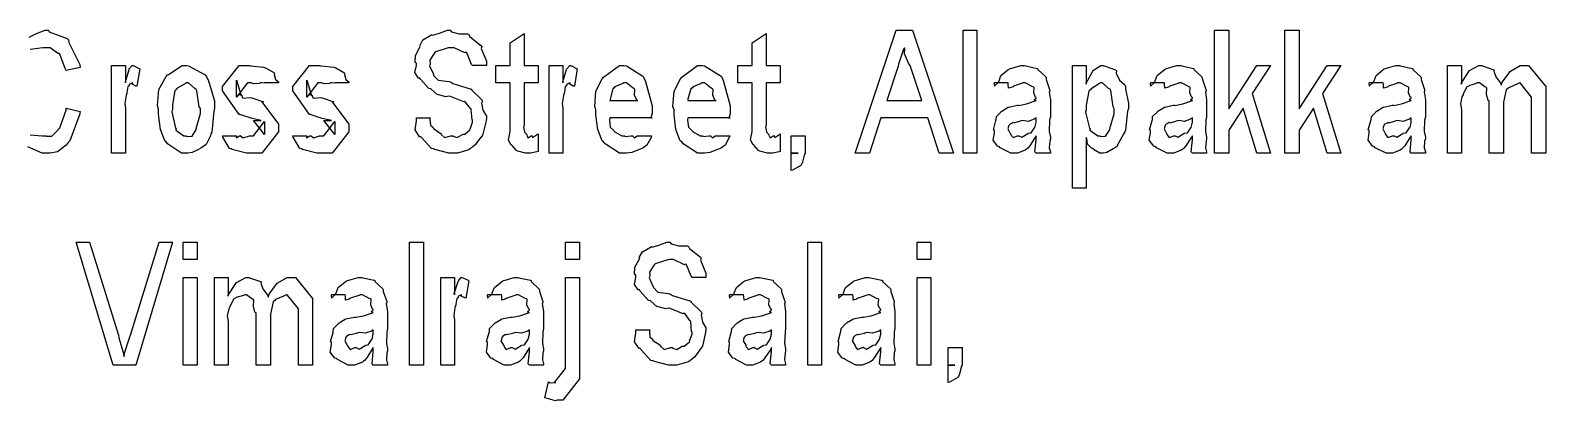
# Model space of a CAD drawing. Extents: x 0 to 23.4, y 0 to 16.5.
# Drawn here: x 20.077 to 21.097, y 0.756 to 1.005 of the extents above; entities that cross this region are included whole.
import ezdxf

# ---------------------------------------------------------------- set-up
doc = ezdxf.new("R2010")
doc.units = 0
doc.layers.get('0').update_dxf_attribs({"linetype": 'CONTINUOUS'})

msp = doc.modelspace()

# ---------------------------------------------------------------- linework, layer by layer
at = {"color": 0}
for points in [[(20.0758, 1.00065), (20.0808, 1.00309), (20.0867, 1.00532), (20.0888, 1.00532), (20.0894, 1.00423), (20.0953, 1.00206), (20.1014, 0.99989), (20.1024, 0.99881), (20.1026, 0.99718), (20.1099, 0.98237), (20.1101, 0.98036), (20.1008, 0.97819), (20.1001, 0.97955), (20.0965, 0.98931), (20.0961, 0.98991), (20.0956, 0.98958), (20.0899, 0.9936), (20.0881, 0.9936), (20.0851, 0.99349), (20.0764, 0.99235)], [(20.0764, 0.93506), (20.0846, 0.93435), (20.0874, 0.93435), (20.0875, 0.93403), (20.0912, 0.93408), (20.0953, 0.93837), (20.0958, 0.93913), (20.0964, 0.93973), (20.1007, 0.9515), (20.1008, 0.95302), (20.1008, 0.95302), (20.1101, 0.95063), (20.1097, 0.94835), (20.1032, 0.93099), (20.1022, 0.9298), (20.1007, 0.92801), (20.095, 0.92356), (20.0897, 0.92263), (20.0881, 0.92263), (20.0846, 0.92263), (20.0749, 0.92697)]]:
    msp.add_lwpolyline(points, dxfattribs=at)
for points in [[(20.3367, 0.94629), (20.346, 0.94629), (20.3457, 0.9452), (20.3461, 0.94151), (20.3478, 0.94021), (20.3482, 0.93978), (20.3479, 0.93951), (20.3528, 0.93614), (20.3533, 0.93587), (20.3532, 0.93544), (20.3557, 0.93311), (20.3599, 0.93435), (20.3614, 0.93435), (20.3614, 0.93403), (20.3642, 0.93316), (20.3678, 0.93527), (20.3683, 0.93544), (20.3683, 0.93544), (20.3693, 0.93533), (20.3726, 0.93837), (20.3729, 0.93869), (20.3728, 0.93886), (20.3744, 0.94347), (20.3744, 0.94499), (20.3742, 0.94499), (20.3736, 0.95188), (20.3735, 0.95237), (20.3731, 0.95275), (20.3696, 0.95725), (20.369, 0.95757), (20.3686, 0.95719), (20.3597, 0.96067), (20.3583, 0.96105), (20.3567, 0.96056), (20.3507, 0.96213), (20.3469, 0.96544), (20.3464, 0.96582), (20.3451, 0.9662), (20.3394, 0.97249), (20.339, 0.9732), (20.3382, 0.9732), (20.3357, 0.97689), (20.3367, 0.98161), (20.3367, 0.98318), (20.3358, 0.98372), (20.3361, 0.98844), (20.3388, 0.9936), (20.3393, 0.99447), (20.3389, 0.99495), (20.3411, 0.99891), (20.3464, 1.00206), (20.3472, 1.0025), (20.3476, 1.00212), (20.3522, 1.00331), (20.3576, 1.00532), (20.3594, 1.00532), (20.3603, 1.00423), (20.3656, 1.00293), (20.3711, 1.00298), (20.3721, 1.0025), (20.3726, 1.00119), (20.3801, 0.99517), (20.3807, 0.99425), (20.3803, 0.99316), (20.3838, 0.98454), (20.3838, 0.98166), (20.3744, 0.98166), (20.3738, 0.98242), (20.3707, 0.99013), (20.37, 0.99056), (20.3693, 0.99007), (20.3621, 0.9936), (20.3596, 0.9936), (20.3581, 0.99349), (20.3497, 0.99089), (20.3492, 0.99034), (20.3482, 0.98915), (20.3457, 0.98524), (20.346, 0.98324), (20.346, 0.98253), (20.3456, 0.9815), (20.3479, 0.97624), (20.3483, 0.9758), (20.3482, 0.97499), (20.3514, 0.97173), (20.3585, 0.97086), (20.3601, 0.97038), (20.3613, 0.96946), (20.3729, 0.96598), (20.3735, 0.9656), (20.374, 0.96501), (20.3807, 0.95844), (20.3811, 0.95757), (20.3806, 0.95633), (20.3815, 0.9515), (20.3838, 0.94759), (20.3838, 0.94629), (20.3836, 0.94444), (20.3814, 0.93533), (20.381, 0.93435), (20.3797, 0.93278), (20.3761, 0.92801), (20.3739, 0.92616), (20.3731, 0.92567), (20.3719, 0.92491), (20.3643, 0.92263), (20.3618, 0.92263), (20.3585, 0.92263), (20.3492, 0.92502), (20.3483, 0.92546), (20.3468, 0.92573), (20.3403, 0.93283), (20.3397, 0.9337), (20.3388, 0.9337), (20.3358, 0.93831), (20.3367, 0.94434), (20.3367, 0.94629)], [(20.4186, 0.93566), (20.4186, 0.92372), (20.4179, 0.92345), (20.4135, 0.92263), (20.4119, 0.92263), (20.4101, 0.92263), (20.405, 0.92394), (20.4046, 0.92415), (20.404, 0.92432), (20.4011, 0.92784), (20.4008, 0.92828), (20.4003, 0.92828), (20.3987, 0.93159), (20.3999, 0.93728), (20.3999, 0.93913), (20.3999, 0.96994), (20.3903, 0.96994), (20.3903, 0.98166), (20.3999, 0.98166), (20.3999, 0.99685), (20.4092, 1.00315), (20.4092, 0.98166), (20.4186, 0.98166), (20.4186, 0.96994), (20.4092, 0.96994), (20.4092, 0.9413), (20.4088, 0.94043), (20.4094, 0.93696), (20.4096, 0.93674), (20.4096, 0.93674), (20.4111, 0.93511), (20.4112, 0.935), (20.4111, 0.93463), (20.4117, 0.933), (20.4139, 0.93435), (20.4146, 0.93435), (20.4144, 0.93424), (20.415, 0.93321), (20.4182, 0.93544), (20.4186, 0.93566)], [(20.5818, 0.93566), (20.5818, 0.92372), (20.5811, 0.92345), (20.5765, 0.92263), (20.575, 0.92263), (20.5732, 0.92263), (20.5681, 0.92394), (20.5676, 0.92415), (20.5672, 0.92432), (20.5642, 0.92784), (20.564, 0.92828), (20.5635, 0.92828), (20.5618, 0.93159), (20.5629, 0.93728), (20.5629, 0.93913), (20.5629, 0.96994), (20.5533, 0.96994), (20.5533, 0.98166), (20.5629, 0.98166), (20.5629, 0.99685), (20.5722, 1.00315), (20.5722, 0.98166), (20.5818, 0.98166), (20.5818, 0.96994), (20.5722, 0.96994), (20.5722, 0.9413), (20.5718, 0.94043), (20.5725, 0.93696), (20.5726, 0.93674), (20.5726, 0.93674), (20.5742, 0.93511), (20.5744, 0.935), (20.5742, 0.93463), (20.5749, 0.933), (20.5769, 0.93435), (20.5776, 0.93435), (20.5775, 0.93424), (20.5781, 0.93321), (20.5814, 0.93544), (20.5818, 0.93566)], [(20.6322, 0.92263), (20.6599, 1.00532), (20.6708, 1.00532), (20.6985, 0.92263), (20.6889, 0.92263), (20.6811, 0.94629), (20.6496, 0.94629), (20.6418, 0.92263), (20.6322, 0.92263)], [(20.705, 0.92263), (20.705, 1.00532), (20.7143, 1.00532), (20.7143, 0.92263), (20.705, 0.92263)], [(20.8743, 0.92263), (20.8743, 1.00532), (20.8839, 1.00532), (20.8839, 0.95237), (20.9028, 0.98166), (20.9121, 0.98166), (20.8997, 0.96278), (20.9121, 0.92263), (20.9028, 0.92263), (20.8936, 0.95302), (20.8839, 0.93804), (20.8839, 0.92263), (20.8743, 0.92263)], [(20.9217, 0.92263), (20.9217, 1.00532), (20.9313, 1.00532), (20.9313, 0.95237), (20.9501, 0.98166), (20.9594, 0.98166), (20.9471, 0.96278), (20.9594, 0.92263), (20.9501, 0.92263), (20.941, 0.95302), (20.9313, 0.93804), (20.9313, 0.92263), (20.9217, 0.92263)], [(20.6535, 0.95801), (20.6772, 0.95801), (20.6694, 0.98166), (20.6681, 0.98318), (20.6654, 0.98953), (20.6656, 0.99338), (20.6654, 0.9936), (20.6647, 0.99268), (20.6615, 0.98253), (20.6611, 0.98123), (20.6535, 0.95801)], [(20.1314, 0.92263), (20.1314, 0.98166), (20.1408, 0.98166), (20.1408, 0.96994), (20.1407, 0.9707), (20.1432, 0.97895), (20.1433, 0.97928), (20.1433, 0.97928), (20.1453, 0.98166), (20.146, 0.98166), (20.146, 0.98166), (20.15, 0.97971), (20.1503, 0.97928), (20.1483, 0.96777), (20.1476, 0.96783), (20.1453, 0.96897), (20.1456, 0.96994), (20.1456, 0.96994), (20.1449, 0.96967), (20.1431, 0.96875), (20.1432, 0.96815), (20.1432, 0.96799), (20.1424, 0.96739), (20.1417, 0.96354), (20.1417, 0.963), (20.1411, 0.96137), (20.1403, 0.95611), (20.1408, 0.95285), (20.1408, 0.95171), (20.1408, 0.92263), (20.1314, 0.92263)], [(20.1629, 0.95215), (20.1622, 0.95464), (20.1632, 0.96555), (20.1681, 0.97412), (20.169, 0.97537), (20.1697, 0.97553), (20.1789, 0.98166), (20.1818, 0.98166), (20.1832, 0.98139), (20.1944, 0.97537), (20.1953, 0.97407), (20.1963, 0.97201), (20.2007, 0.95779), (20.2007, 0.95302), (20.2003, 0.95096), (20.1988, 0.93674), (20.1983, 0.93566), (20.1978, 0.93381), (20.195, 0.92844), (20.1922, 0.92649), (20.1914, 0.92589), (20.19, 0.92519), (20.1856, 0.92307), (20.1828, 0.92263), (20.1818, 0.92263), (20.1785, 0.92263), (20.169, 0.92898), (20.1682, 0.93023), (20.1672, 0.93088), (20.1642, 0.93859), (20.1629, 0.94878), (20.1629, 0.95215)], [(20.2061, 0.93435), (20.2156, 0.93435), (20.2154, 0.93408), (20.2153, 0.93289), (20.2176, 0.93435), (20.2185, 0.93435), (20.2183, 0.9343), (20.22, 0.93289), (20.2242, 0.93435), (20.2256, 0.93435), (20.2269, 0.93435), (20.2344, 0.9439), (20.2344, 0.94043), (20.2344, 0.93522), (20.2269, 0.94455), (20.2321, 0.94455), (20.226, 0.94586), (20.2178, 0.94868), (20.2174, 0.94868), (20.2061, 0.96452), (20.2061, 0.96756), (20.2174, 0.98166), (20.2243, 0.98166), (20.2249, 0.98139), (20.2337, 0.98058), (20.2344, 0.98036), (20.2351, 0.97998), (20.2406, 0.97689), (20.241, 0.97645), (20.2408, 0.97548), (20.2418, 0.97211), (20.2438, 0.97054), (20.2438, 0.96994), (20.2344, 0.96994), (20.2344, 0.96978), (20.2324, 0.96994), (20.2317, 0.96994), (20.2307, 0.96962), (20.2272, 0.96924), (20.2254, 0.96994), (20.225, 0.96994), (20.2229, 0.96994), (20.2156, 0.96039), (20.2156, 0.96539), (20.2156, 0.97168), (20.2185, 0.96213), (20.2174, 0.96213), (20.2193, 0.96148), (20.2192, 0.96132), (20.2197, 0.95964), (20.2249, 0.96018), (20.2258, 0.95996), (20.2336, 0.95714), (20.2325, 0.95714), (20.2438, 0.94217), (20.2438, 0.94151), (20.2438, 0.93696), (20.2325, 0.92263), (20.2256, 0.92263), (20.2222, 0.92263), (20.2126, 0.92502), (20.2119, 0.92546), (20.2107, 0.92573), (20.2062, 0.93338), (20.2061, 0.93435)], [(20.2535, 0.93435), (20.2629, 0.93435), (20.2628, 0.93408), (20.2626, 0.93289), (20.265, 0.93435), (20.2658, 0.93435), (20.2657, 0.9343), (20.2674, 0.93289), (20.2715, 0.93435), (20.2729, 0.93435), (20.2743, 0.93435), (20.2818, 0.9439), (20.2818, 0.94043), (20.2818, 0.93522), (20.2743, 0.94455), (20.2794, 0.94455), (20.2733, 0.94586), (20.2651, 0.94868), (20.2647, 0.94868), (20.2535, 0.96452), (20.2535, 0.96756), (20.2647, 0.98166), (20.2717, 0.98166), (20.2722, 0.98139), (20.2811, 0.98058), (20.2818, 0.98036), (20.2825, 0.97998), (20.2879, 0.97689), (20.2883, 0.97645), (20.2882, 0.97548), (20.2892, 0.97211), (20.2911, 0.97054), (20.2911, 0.96994), (20.2818, 0.96994), (20.2818, 0.96978), (20.2797, 0.96994), (20.279, 0.96994), (20.2781, 0.96962), (20.2746, 0.96924), (20.2728, 0.96994), (20.2724, 0.96994), (20.2703, 0.96994), (20.2629, 0.96039), (20.2629, 0.96539), (20.2629, 0.97168), (20.2658, 0.96213), (20.2647, 0.96213), (20.2667, 0.96148), (20.2665, 0.96132), (20.2671, 0.95964), (20.2722, 0.96018), (20.2732, 0.95996), (20.281, 0.95714), (20.2799, 0.95714), (20.2911, 0.94217), (20.2911, 0.94151), (20.2911, 0.93696), (20.2799, 0.92263), (20.2729, 0.92263), (20.2696, 0.92263), (20.26, 0.92502), (20.2593, 0.92546), (20.2581, 0.92573), (20.2536, 0.93338), (20.2535, 0.93435)], [(20.4261, 0.92263), (20.4261, 0.98166), (20.4354, 0.98166), (20.4354, 0.96994), (20.4353, 0.9707), (20.4378, 0.97895), (20.4381, 0.97928), (20.4381, 0.97928), (20.44, 0.98166), (20.4407, 0.98166), (20.4407, 0.98166), (20.4446, 0.97971), (20.445, 0.97928), (20.4431, 0.96777), (20.4422, 0.96783), (20.44, 0.96897), (20.4403, 0.96994), (20.4403, 0.96994), (20.4396, 0.96967), (20.4378, 0.96875), (20.4379, 0.96815), (20.4378, 0.96799), (20.4369, 0.96739), (20.4364, 0.96354), (20.4363, 0.963), (20.4357, 0.96137), (20.4349, 0.95611), (20.4354, 0.95285), (20.4354, 0.95171), (20.4354, 0.92263), (20.4261, 0.92263)], [(20.4858, 0.93435), (20.4951, 0.93435), (20.4946, 0.93273), (20.4919, 0.92801), (20.4894, 0.92622), (20.4886, 0.92567), (20.4869, 0.92502), (20.4818, 0.92301), (20.4782, 0.92263), (20.4769, 0.92263), (20.4735, 0.92263), (20.4638, 0.92898), (20.4628, 0.93023), (20.4618, 0.93093), (20.4588, 0.93859), (20.4576, 0.94846), (20.4576, 0.95171), (20.4568, 0.95399), (20.4576, 0.96425), (20.4619, 0.97255), (20.4628, 0.97385), (20.4636, 0.97439), (20.4735, 0.98166), (20.4767, 0.98166), (20.4781, 0.98139), (20.4893, 0.97445), (20.4901, 0.97298), (20.491, 0.97086), (20.4954, 0.95459), (20.4954, 0.94911), (20.4951, 0.94846), (20.4946, 0.94629), (20.4954, 0.94629), (20.4954, 0.94629), (20.4669, 0.94629), (20.4667, 0.94482), (20.4672, 0.94005), (20.4696, 0.93793), (20.47, 0.93739), (20.47, 0.93728), (20.4751, 0.93435), (20.4769, 0.93435), (20.4772, 0.93386), (20.4811, 0.93435), (20.4824, 0.93435), (20.4824, 0.93408), (20.4835, 0.93289), (20.4853, 0.93435), (20.4858, 0.93435)], [(20.5385, 0.93435), (20.5478, 0.93435), (20.5471, 0.93273), (20.5446, 0.92801), (20.5421, 0.92622), (20.5412, 0.92567), (20.5396, 0.92502), (20.5344, 0.92301), (20.5307, 0.92263), (20.5296, 0.92263), (20.5261, 0.92263), (20.5164, 0.92898), (20.5154, 0.93023), (20.5144, 0.93093), (20.5114, 0.93859), (20.5103, 0.94846), (20.5103, 0.95171), (20.5094, 0.95399), (20.5103, 0.96425), (20.5146, 0.97255), (20.5154, 0.97385), (20.5163, 0.97439), (20.5261, 0.98166), (20.5293, 0.98166), (20.5307, 0.98139), (20.5419, 0.97445), (20.5428, 0.97298), (20.5436, 0.97086), (20.5481, 0.95459), (20.5481, 0.94911), (20.5478, 0.94846), (20.5472, 0.94629), (20.5481, 0.94629), (20.5481, 0.94629), (20.5196, 0.94629), (20.5193, 0.94482), (20.5199, 0.94005), (20.5222, 0.93793), (20.5226, 0.93739), (20.5226, 0.93728), (20.5278, 0.93435), (20.5296, 0.93435), (20.5297, 0.93386), (20.5338, 0.93435), (20.535, 0.93435), (20.535, 0.93408), (20.5361, 0.93289), (20.5379, 0.93435), (20.5385, 0.93435)], [(20.7542, 0.93435), (20.7531, 0.93267), (20.7499, 0.92746), (20.7483, 0.92573), (20.7476, 0.92524), (20.7468, 0.92459), (20.7415, 0.92263), (20.7399, 0.92263), (20.7372, 0.92263), (20.73, 0.92627), (20.7294, 0.92697), (20.7282, 0.92725), (20.7251, 0.93137), (20.726, 0.93641), (20.726, 0.93804), (20.7254, 0.93842), (20.7271, 0.94466), (20.7272, 0.9452), (20.7272, 0.9452), (20.7274, 0.94721), (20.7304, 0.9503), (20.7307, 0.95063), (20.7311, 0.95096), (20.7353, 0.9535), (20.7357, 0.95367), (20.7357, 0.95367), (20.7414, 0.95486), (20.7421, 0.95497), (20.7424, 0.95481), (20.7476, 0.95584), (20.7535, 0.95774), (20.7542, 0.95801), (20.7539, 0.95795), (20.7529, 0.95844), (20.7542, 0.95974), (20.7542, 0.96018), (20.7538, 0.96018), (20.7525, 0.96322), (20.7528, 0.9668), (20.7525, 0.96712), (20.7514, 0.96739), (20.7468, 0.96994), (20.7453, 0.96994), (20.7444, 0.96951), (20.7389, 0.96777), (20.7386, 0.96734), (20.7379, 0.96696), (20.7356, 0.96631), (20.7354, 0.96908), (20.7353, 0.96994), (20.726, 0.96994), (20.7257, 0.96956), (20.726, 0.96772), (20.7287, 0.97043), (20.7292, 0.97125), (20.7292, 0.9713), (20.7304, 0.97493), (20.7351, 0.97862), (20.736, 0.97906), (20.7361, 0.97944), (20.7438, 0.98166), (20.7464, 0.98166), (20.7471, 0.98139), (20.7549, 0.97971), (20.7554, 0.97928), (20.7553, 0.97895), (20.7606, 0.97407), (20.761, 0.97342), (20.761, 0.97211), (20.7632, 0.96544), (20.7633, 0.96452), (20.7629, 0.96398), (20.7638, 0.95855), (20.7638, 0.95671), (20.7638, 0.94716), (20.7632, 0.94477), (20.7629, 0.93723), (20.7638, 0.93349), (20.7638, 0.93218), (20.7633, 0.93077), (20.7629, 0.92611), (20.7638, 0.9235), (20.7638, 0.92263), (20.7542, 0.92263), (20.7533, 0.9235), (20.7542, 0.93164), (20.7542, 0.93435)], [(20.7786, 0.89898), (20.7786, 0.98166), (20.7879, 0.98166), (20.7879, 0.96908), (20.7879, 0.96973), (20.7924, 0.97792), (20.7929, 0.97841), (20.7929, 0.97841), (20.7978, 0.98166), (20.7994, 0.98166), (20.8, 0.98139), (20.8076, 0.97862), (20.8083, 0.97797), (20.8081, 0.97656), (20.8104, 0.97179), (20.814, 0.96853), (20.8144, 0.96734), (20.8144, 0.96598), (20.8164, 0.95595), (20.8164, 0.95258), (20.8158, 0.95096), (20.8143, 0.93815), (20.814, 0.93696), (20.8133, 0.93576), (20.8082, 0.92697), (20.8075, 0.92632), (20.8061, 0.92551), (20.8018, 0.92312), (20.7993, 0.92263), (20.7986, 0.92263), (20.7971, 0.92263), (20.7929, 0.92519), (20.7925, 0.92567), (20.7914, 0.92589), (20.7888, 0.92871), (20.7882, 0.93251), (20.7879, 0.93327), (20.7879, 0.89898), (20.7786, 0.89898)], [(20.8594, 0.93435), (20.8583, 0.93267), (20.8551, 0.92746), (20.8535, 0.92573), (20.8529, 0.92524), (20.8519, 0.92459), (20.8468, 0.92263), (20.8451, 0.92263), (20.8425, 0.92263), (20.8353, 0.92627), (20.8347, 0.92697), (20.8335, 0.92725), (20.8304, 0.93137), (20.8312, 0.93641), (20.8312, 0.93804), (20.8306, 0.93842), (20.8324, 0.94466), (20.8325, 0.9452), (20.8325, 0.9452), (20.8326, 0.94721), (20.8356, 0.9503), (20.836, 0.95063), (20.8362, 0.95096), (20.8406, 0.9535), (20.841, 0.95367), (20.841, 0.95367), (20.8465, 0.95486), (20.8472, 0.95497), (20.8476, 0.95481), (20.8529, 0.95584), (20.8587, 0.95774), (20.8594, 0.95801), (20.8592, 0.95795), (20.8582, 0.95844), (20.8594, 0.95974), (20.8594, 0.96018), (20.859, 0.96018), (20.8576, 0.96322), (20.8579, 0.9668), (20.8576, 0.96712), (20.8567, 0.96739), (20.8521, 0.96994), (20.8506, 0.96994), (20.8497, 0.96951), (20.8442, 0.96777), (20.8438, 0.96734), (20.8432, 0.96696), (20.8408, 0.96631), (20.8407, 0.96908), (20.8406, 0.96994), (20.8312, 0.96994), (20.831, 0.96956), (20.8312, 0.96772), (20.834, 0.97043), (20.8344, 0.97125), (20.8344, 0.9713), (20.8357, 0.97493), (20.8404, 0.97862), (20.8412, 0.97906), (20.8414, 0.97944), (20.849, 0.98166), (20.8517, 0.98166), (20.8524, 0.98139), (20.8601, 0.97971), (20.8607, 0.97928), (20.8604, 0.97895), (20.8658, 0.97407), (20.8661, 0.97342), (20.8663, 0.97211), (20.8685, 0.96544), (20.8686, 0.96452), (20.8682, 0.96398), (20.869, 0.95855), (20.869, 0.95671), (20.869, 0.94716), (20.8685, 0.94477), (20.8682, 0.93723), (20.869, 0.93349), (20.869, 0.93218), (20.8686, 0.93077), (20.8682, 0.92611), (20.869, 0.9235), (20.869, 0.92263), (20.8594, 0.92263), (20.8586, 0.9235), (20.8594, 0.93164), (20.8594, 0.93435)], [(21.0068, 0.93435), (21.0057, 0.93267), (21.0025, 0.92746), (21.0008, 0.92573), (21.0003, 0.92524), (20.9993, 0.92459), (20.9942, 0.92263), (20.9925, 0.92263), (20.9899, 0.92263), (20.9826, 0.92627), (20.9821, 0.92697), (20.9808, 0.92725), (20.9778, 0.93137), (20.9786, 0.93641), (20.9786, 0.93804), (20.9779, 0.93842), (20.9797, 0.94466), (20.9799, 0.9452), (20.9799, 0.9452), (20.98, 0.94721), (20.9829, 0.9503), (20.9833, 0.95063), (20.9836, 0.95096), (20.9879, 0.9535), (20.9883, 0.95367), (20.9883, 0.95367), (20.9939, 0.95486), (20.9946, 0.95497), (20.995, 0.95481), (21.0003, 0.95584), (21.0061, 0.95774), (21.0068, 0.95801), (21.0065, 0.95795), (21.0054, 0.95844), (21.0068, 0.95974), (21.0068, 0.96018), (21.0064, 0.96018), (21.005, 0.96322), (21.0053, 0.9668), (21.005, 0.96712), (21.004, 0.96739), (20.9994, 0.96994), (20.9979, 0.96994), (20.9971, 0.96951), (20.9915, 0.96777), (20.9911, 0.96734), (20.9906, 0.96696), (20.9882, 0.96631), (20.9881, 0.96908), (20.9879, 0.96994), (20.9786, 0.96994), (20.9783, 0.96956), (20.9786, 0.96772), (20.9814, 0.97043), (20.9818, 0.97125), (20.9818, 0.9713), (20.9831, 0.97493), (20.9878, 0.97862), (20.9886, 0.97906), (20.9887, 0.97944), (20.9964, 0.98166), (20.999, 0.98166), (20.9997, 0.98139), (21.0075, 0.97971), (21.0081, 0.97928), (21.0078, 0.97895), (21.0132, 0.97407), (21.0135, 0.97342), (21.0136, 0.97211), (21.0158, 0.96544), (21.0158, 0.96452), (21.0156, 0.96398), (21.0164, 0.95855), (21.0164, 0.95671), (21.0164, 0.94716), (21.0158, 0.94477), (21.0156, 0.93723), (21.0164, 0.93349), (21.0164, 0.93218), (21.0158, 0.93077), (21.0156, 0.92611), (21.0164, 0.9235), (21.0164, 0.92263), (21.0068, 0.92263), (21.006, 0.9235), (21.0068, 0.93164), (21.0068, 0.93435)], [(21.0313, 0.92263), (21.0313, 0.98166), (21.0406, 0.98166), (21.0406, 0.96908), (21.0404, 0.96962), (21.0456, 0.97765), (21.0461, 0.97819), (21.0461, 0.97819), (21.0524, 0.98166), (21.0544, 0.98166), (21.0549, 0.98139), (21.0624, 0.97879), (21.0629, 0.97819), (21.0625, 0.97781), (21.0639, 0.97401), (21.0672, 0.96951), (21.0675, 0.96842), (21.0681, 0.97032), (21.0736, 0.97786), (21.0801, 0.98166), (21.0824, 0.98166), (21.0858, 0.98166), (21.0974, 0.96756), (21.0974, 0.96235), (21.0974, 0.92263), (21.0878, 0.92263), (21.0878, 0.95671), (21.0878, 0.96039), (21.0803, 0.96994), (21.0799, 0.96994), (21.0789, 0.96951), (21.0725, 0.96669), (21.0719, 0.96604), (21.0707, 0.96528), (21.0689, 0.95692), (21.0689, 0.9541), (21.0689, 0.92263), (21.0594, 0.92263), (21.0594, 0.95779), (21.0586, 0.95817), (21.0576, 0.96218), (21.0578, 0.96642), (21.0575, 0.96691), (21.0565, 0.96723), (21.0528, 0.96994), (21.0515, 0.96994), (21.0508, 0.96951), (21.046, 0.96815), (21.0456, 0.96777), (21.0442, 0.96718), (21.0418, 0.96257), (21.0417, 0.96191), (21.041, 0.9605), (21.04, 0.95573), (21.0406, 0.95193), (21.0406, 0.95063), (21.0406, 0.92263), (21.0313, 0.92263)], [(20.1724, 0.95215), (20.1719, 0.95052), (20.1744, 0.93945), (20.1749, 0.93869), (20.1747, 0.93799), (20.18, 0.93435), (20.1818, 0.93435), (20.1821, 0.93392), (20.1856, 0.93397), (20.1882, 0.93799), (20.1886, 0.93869), (20.1883, 0.93929), (20.1913, 0.94927), (20.1913, 0.95258), (20.1903, 0.95383), (20.1887, 0.96468), (20.1883, 0.96539), (20.1874, 0.96609), (20.1832, 0.96994), (20.1818, 0.96994), (20.1811, 0.96951), (20.1754, 0.96615), (20.1749, 0.96539), (20.1739, 0.96457), (20.1724, 0.9553), (20.1724, 0.95215)], [(20.4669, 0.95801), (20.4858, 0.95801), (20.4851, 0.95822), (20.4837, 0.96164), (20.4839, 0.96539), (20.4836, 0.96582), (20.4826, 0.96642), (20.4781, 0.96994), (20.4765, 0.96994), (20.4758, 0.96951), (20.4704, 0.96723), (20.47, 0.96669), (20.4689, 0.96598), (20.4671, 0.95893), (20.4669, 0.95801)], [(20.5196, 0.95801), (20.5385, 0.95801), (20.5378, 0.95822), (20.5364, 0.96164), (20.5365, 0.96539), (20.5362, 0.96582), (20.5353, 0.96642), (20.5307, 0.96994), (20.5292, 0.96994), (20.5285, 0.96951), (20.5231, 0.96723), (20.5226, 0.96669), (20.5215, 0.96598), (20.5196, 0.95893), (20.5196, 0.95801)], [(20.7879, 0.95171), (20.7875, 0.9502), (20.7901, 0.93945), (20.7906, 0.93869), (20.7904, 0.93799), (20.7956, 0.93435), (20.7972, 0.93435), (20.7975, 0.93392), (20.8008, 0.93397), (20.8035, 0.93799), (20.804, 0.93869), (20.8039, 0.93924), (20.8068, 0.94911), (20.8068, 0.95237), (20.806, 0.95372), (20.8044, 0.9649), (20.804, 0.9656), (20.8029, 0.96625), (20.7989, 0.96994), (20.7975, 0.96994), (20.7968, 0.96951), (20.7912, 0.96598), (20.7907, 0.96517), (20.7896, 0.96436), (20.7879, 0.95491), (20.7879, 0.95171)], [(20.7542, 0.94629), (20.7529, 0.94547), (20.7488, 0.94401), (20.7451, 0.9445), (20.744, 0.94434), (20.7428, 0.94385), (20.739, 0.94287), (20.7386, 0.94331), (20.7386, 0.94325), (20.7379, 0.94287), (20.7361, 0.94184), (20.7361, 0.94173), (20.7361, 0.94173), (20.7357, 0.94135), (20.7353, 0.93989), (20.7353, 0.93934), (20.735, 0.93897), (20.7367, 0.93593), (20.7371, 0.93566), (20.7369, 0.93511), (20.7386, 0.93305), (20.7417, 0.93435), (20.7426, 0.93435), (20.7426, 0.93435), (20.7446, 0.93332), (20.7485, 0.93582), (20.749, 0.93609), (20.749, 0.93609), (20.7508, 0.93636), (20.7531, 0.93967), (20.7533, 0.94), (20.7533, 0.94), (20.7542, 0.94341), (20.7542, 0.94455), (20.7542, 0.94629)], [(20.8594, 0.94629), (20.8582, 0.94547), (20.8539, 0.94401), (20.8504, 0.9445), (20.8492, 0.94434), (20.8481, 0.94385), (20.8443, 0.94287), (20.8439, 0.94331), (20.8438, 0.94325), (20.8432, 0.94287), (20.8414, 0.94184), (20.8414, 0.94173), (20.8414, 0.94173), (20.841, 0.94135), (20.8406, 0.93989), (20.8406, 0.93934), (20.8403, 0.93897), (20.8419, 0.93593), (20.8422, 0.93566), (20.8422, 0.93511), (20.8438, 0.93305), (20.8469, 0.93435), (20.8479, 0.93435), (20.8479, 0.93435), (20.8497, 0.93332), (20.8537, 0.93582), (20.8542, 0.93609), (20.8542, 0.93609), (20.8561, 0.93636), (20.8583, 0.93967), (20.8586, 0.94), (20.8586, 0.94), (20.8594, 0.94341), (20.8594, 0.94455), (20.8594, 0.94629)], [(21.0068, 0.94629), (21.0056, 0.94547), (21.0012, 0.94401), (20.9978, 0.9445), (20.9965, 0.94434), (20.9954, 0.94385), (20.9917, 0.94287), (20.9913, 0.94331), (20.9911, 0.94325), (20.9906, 0.94287), (20.9887, 0.94184), (20.9887, 0.94173), (20.9887, 0.94173), (20.9883, 0.94135), (20.9879, 0.93989), (20.9879, 0.93934), (20.9876, 0.93897), (20.9893, 0.93593), (20.9896, 0.93566), (20.9896, 0.93511), (20.9911, 0.93305), (20.9943, 0.93435), (20.9953, 0.93435), (20.9953, 0.93435), (20.9971, 0.93332), (21.0011, 0.93582), (21.0015, 0.93609), (21.0015, 0.93609), (21.0035, 0.93636), (21.0057, 0.93967), (21.006, 0.94), (21.006, 0.94), (21.0068, 0.94341), (21.0068, 0.94455), (21.0068, 0.94629)], [(20.5892, 0.92263), (20.5892, 0.93435), (20.5985, 0.93435), (20.5985, 0.92263), (20.5981, 0.92188), (20.5965, 0.91574), (20.5961, 0.91526), (20.5956, 0.91422), (20.59, 0.91113), (20.5892, 0.91092), (20.5892, 0.92263), (20.5892, 0.92263), (20.5917, 0.92263), (20.5925, 0.92263), (20.5925, 0.92263), (20.5938, 0.92263), (20.5938, 0.92263), (20.5892, 0.92263)], [(20.1325, 0.77995), (20.1075, 0.86263), (20.1164, 0.86263), (20.136, 0.80013), (20.1363, 0.79834), (20.1396, 0.78695), (20.1399, 0.78581), (20.1397, 0.78651), (20.1436, 0.79894), (20.144, 0.80013), (20.1635, 0.86263), (20.1724, 0.86263), (20.1476, 0.77995), (20.1325, 0.77995)], [(20.1796, 0.85091), (20.1796, 0.86263), (20.1889, 0.86263), (20.1889, 0.85091), (20.1796, 0.85091)], [(20.3321, 0.77995), (20.3321, 0.86263), (20.3414, 0.86263), (20.3414, 0.77995), (20.3321, 0.77995)], [(20.4372, 0.85091), (20.4372, 0.86263), (20.4465, 0.86263), (20.4465, 0.85091), (20.4372, 0.85091)], [(20.4846, 0.8036), (20.4939, 0.8036), (20.4936, 0.80252), (20.494, 0.79883), (20.4957, 0.79753), (20.496, 0.79709), (20.4958, 0.79682), (20.5007, 0.79346), (20.5012, 0.79319), (20.5011, 0.79275), (20.5035, 0.79042), (20.5078, 0.79167), (20.5093, 0.79167), (20.5093, 0.79134), (20.5121, 0.79047), (20.5157, 0.79259), (20.5163, 0.79275), (20.5163, 0.79275), (20.5171, 0.79264), (20.5206, 0.79568), (20.5208, 0.79601), (20.5207, 0.79617), (20.5224, 0.80078), (20.5224, 0.8023), (20.5221, 0.8023), (20.5215, 0.80919), (20.5214, 0.80968), (20.5208, 0.81006), (20.5175, 0.81456), (20.5168, 0.81489), (20.5164, 0.81451), (20.5076, 0.81798), (20.5062, 0.81836), (20.5046, 0.81787), (20.4986, 0.81944), (20.4949, 0.82275), (20.4943, 0.82313), (20.4931, 0.82351), (20.4874, 0.82981), (20.4869, 0.83051), (20.4861, 0.83051), (20.4836, 0.8342), (20.4846, 0.83892), (20.4846, 0.84049), (20.4837, 0.84104), (20.4839, 0.84576), (20.4867, 0.85091), (20.4871, 0.85178), (20.4868, 0.85227), (20.489, 0.85623), (20.4943, 0.85938), (20.4951, 0.85981), (20.4956, 0.85943), (20.5001, 0.86062), (20.5054, 0.86263), (20.5074, 0.86263), (20.5082, 0.86155), (20.5135, 0.86024), (20.519, 0.8603), (20.5199, 0.85981), (20.5206, 0.85851), (20.5281, 0.85249), (20.5286, 0.85156), (20.5281, 0.85048), (20.5317, 0.84185), (20.5317, 0.83898), (20.5224, 0.83898), (20.5217, 0.83974), (20.5186, 0.84744), (20.5179, 0.84787), (20.5172, 0.84739), (20.5099, 0.85091), (20.5075, 0.85091), (20.506, 0.8508), (20.4976, 0.8482), (20.4971, 0.84766), (20.4961, 0.84646), (20.4936, 0.84256), (20.4939, 0.84055), (20.4939, 0.83984), (20.4935, 0.83881), (20.4958, 0.83355), (20.4962, 0.83312), (20.4961, 0.8323), (20.4993, 0.82905), (20.5064, 0.82818), (20.5079, 0.82769), (20.5092, 0.82677), (20.5208, 0.8233), (20.5214, 0.82292), (20.5218, 0.82232), (20.5286, 0.81576), (20.529, 0.81489), (20.5285, 0.81364), (20.5294, 0.80881), (20.5317, 0.8049), (20.5317, 0.8036), (20.5315, 0.80176), (20.5293, 0.79264), (20.5287, 0.79167), (20.5275, 0.79009), (20.524, 0.78532), (20.5218, 0.78348), (20.521, 0.78299), (20.5199, 0.78223), (20.5122, 0.77995), (20.5097, 0.77995), (20.5064, 0.77995), (20.4971, 0.78234), (20.4962, 0.78277), (20.4947, 0.78304), (20.4881, 0.79015), (20.4876, 0.79102), (20.4867, 0.79102), (20.4836, 0.79563), (20.4846, 0.80165), (20.4846, 0.8036)], [(20.6003, 0.77995), (20.6003, 0.86263), (20.6096, 0.86263), (20.6096, 0.77995), (20.6003, 0.77995)], [(20.6739, 0.85091), (20.6739, 0.86263), (20.6833, 0.86263), (20.6833, 0.85091), (20.6739, 0.85091)], [(20.1796, 0.77995), (20.1796, 0.83898), (20.1889, 0.83898), (20.1889, 0.77995), (20.1796, 0.77995)], [(20.2006, 0.77995), (20.2006, 0.83898), (20.2099, 0.83898), (20.2099, 0.82639), (20.2099, 0.82693), (20.215, 0.83496), (20.2156, 0.8355), (20.2156, 0.8355), (20.2217, 0.83898), (20.2237, 0.83898), (20.2242, 0.8387), (20.2317, 0.8361), (20.2322, 0.8355), (20.2318, 0.83512), (20.2333, 0.83133), (20.2367, 0.82682), (20.2368, 0.82574), (20.2374, 0.82764), (20.2429, 0.83518), (20.2496, 0.83898), (20.2518, 0.83898), (20.2553, 0.83898), (20.2668, 0.82487), (20.2668, 0.81966), (20.2668, 0.77995), (20.2572, 0.77995), (20.2572, 0.81402), (20.2572, 0.81771), (20.2496, 0.82726), (20.2492, 0.82726), (20.2482, 0.82682), (20.2418, 0.824), (20.2414, 0.82335), (20.2401, 0.82259), (20.2383, 0.81424), (20.2383, 0.81141), (20.2383, 0.77995), (20.2287, 0.77995), (20.2287, 0.8151), (20.2279, 0.81548), (20.2269, 0.8195), (20.2272, 0.82373), (20.2268, 0.82422), (20.2258, 0.82454), (20.2222, 0.82726), (20.221, 0.82726), (20.2203, 0.82682), (20.2153, 0.82547), (20.2149, 0.82509), (20.2136, 0.82449), (20.2112, 0.81988), (20.211, 0.81923), (20.2103, 0.81782), (20.2093, 0.81304), (20.2099, 0.80924), (20.2099, 0.80794), (20.2099, 0.77995), (20.2006, 0.77995)], [(20.3076, 0.79167), (20.3065, 0.78999), (20.3033, 0.78478), (20.3018, 0.78304), (20.3011, 0.78255), (20.3003, 0.7819), (20.295, 0.77995), (20.2933, 0.77995), (20.2907, 0.77995), (20.2835, 0.78358), (20.2829, 0.78429), (20.2817, 0.78456), (20.2786, 0.78868), (20.2794, 0.79373), (20.2794, 0.79536), (20.2789, 0.79574), (20.2806, 0.80197), (20.2807, 0.80252), (20.2807, 0.80252), (20.2808, 0.80453), (20.2839, 0.80762), (20.2842, 0.80794), (20.2846, 0.80827), (20.2888, 0.81082), (20.2892, 0.81098), (20.2892, 0.81098), (20.2949, 0.81217), (20.2956, 0.81228), (20.2958, 0.81212), (20.3011, 0.81315), (20.3071, 0.81505), (20.3076, 0.81532), (20.3074, 0.81527), (20.3064, 0.81576), (20.3076, 0.81706), (20.3076, 0.81749), (20.3072, 0.81749), (20.306, 0.82053), (20.3063, 0.82411), (20.306, 0.82444), (20.3049, 0.82471), (20.3003, 0.82726), (20.2988, 0.82726), (20.2979, 0.82682), (20.2924, 0.82509), (20.2921, 0.82465), (20.2914, 0.82427), (20.289, 0.82362), (20.2889, 0.82639), (20.2888, 0.82726), (20.2794, 0.82726), (20.2792, 0.82688), (20.2794, 0.82503), (20.2822, 0.82775), (20.2828, 0.82856), (20.2826, 0.82861), (20.284, 0.83225), (20.2888, 0.83594), (20.2894, 0.83637), (20.2897, 0.83675), (20.2974, 0.83898), (20.2999, 0.83898), (20.3006, 0.8387), (20.3083, 0.83702), (20.309, 0.83659), (20.3087, 0.83626), (20.314, 0.83138), (20.3144, 0.83073), (20.3144, 0.82943), (20.3167, 0.82275), (20.3168, 0.82183), (20.3164, 0.82129), (20.3172, 0.81586), (20.3172, 0.81402), (20.3172, 0.80447), (20.3167, 0.80208), (20.3165, 0.79454), (20.3172, 0.7908), (20.3172, 0.7895), (20.3168, 0.78809), (20.3165, 0.78342), (20.3172, 0.78082), (20.3172, 0.77995), (20.3076, 0.77995), (20.3068, 0.78082), (20.3076, 0.78895), (20.3076, 0.79167)], [(20.3531, 0.77995), (20.3531, 0.83898), (20.3624, 0.83898), (20.3624, 0.82726), (20.3622, 0.82802), (20.3649, 0.83626), (20.365, 0.83659), (20.365, 0.83659), (20.3669, 0.83898), (20.3676, 0.83898), (20.3676, 0.83898), (20.3715, 0.83702), (20.3719, 0.83659), (20.37, 0.82509), (20.3693, 0.82514), (20.3669, 0.82628), (20.3672, 0.82726), (20.3672, 0.82726), (20.3665, 0.82699), (20.3647, 0.82606), (20.3649, 0.82547), (20.3649, 0.8253), (20.364, 0.82471), (20.3633, 0.82086), (20.3633, 0.82031), (20.3626, 0.81868), (20.3618, 0.81342), (20.3624, 0.81017), (20.3624, 0.80903), (20.3624, 0.77995), (20.3531, 0.77995)], [(20.4128, 0.79167), (20.4117, 0.78999), (20.4085, 0.78478), (20.4069, 0.78304), (20.4063, 0.78255), (20.4054, 0.7819), (20.4001, 0.77995), (20.3985, 0.77995), (20.3958, 0.77995), (20.3886, 0.78358), (20.3881, 0.78429), (20.3868, 0.78456), (20.3838, 0.78868), (20.3846, 0.79373), (20.3846, 0.79536), (20.384, 0.79574), (20.3857, 0.80197), (20.386, 0.80252), (20.386, 0.80252), (20.386, 0.80453), (20.389, 0.80762), (20.3894, 0.80794), (20.3897, 0.80827), (20.3939, 0.81082), (20.3943, 0.81098), (20.3943, 0.81098), (20.4, 0.81217), (20.4007, 0.81228), (20.4011, 0.81212), (20.4063, 0.81315), (20.4122, 0.81505), (20.4128, 0.81532), (20.4125, 0.81527), (20.4115, 0.81576), (20.4128, 0.81706), (20.4128, 0.81749), (20.4124, 0.81749), (20.4111, 0.82053), (20.4114, 0.82411), (20.4111, 0.82444), (20.41, 0.82471), (20.4054, 0.82726), (20.4039, 0.82726), (20.4031, 0.82682), (20.3975, 0.82509), (20.3972, 0.82465), (20.3965, 0.82427), (20.3942, 0.82362), (20.3942, 0.82639), (20.3939, 0.82726), (20.3846, 0.82726), (20.3843, 0.82688), (20.3846, 0.82503), (20.3874, 0.82775), (20.3879, 0.82856), (20.3878, 0.82861), (20.3892, 0.83225), (20.3939, 0.83594), (20.3946, 0.83637), (20.3949, 0.83675), (20.4025, 0.83898), (20.405, 0.83898), (20.4057, 0.8387), (20.4135, 0.83702), (20.4142, 0.83659), (20.4139, 0.83626), (20.4192, 0.83138), (20.4196, 0.83073), (20.4196, 0.82943), (20.4218, 0.82275), (20.4219, 0.82183), (20.4215, 0.82129), (20.4224, 0.81586), (20.4224, 0.81402), (20.4224, 0.80447), (20.4219, 0.80208), (20.4217, 0.79454), (20.4224, 0.7908), (20.4224, 0.7895), (20.4219, 0.78809), (20.4217, 0.78342), (20.4224, 0.78082), (20.4224, 0.77995), (20.4128, 0.77995), (20.4119, 0.78082), (20.4128, 0.78895), (20.4128, 0.79167)], [(20.4233, 0.75781), (20.4257, 0.76866), (20.4257, 0.76866), (20.4269, 0.76807), (20.4297, 0.76823), (20.4307, 0.76823), (20.4296, 0.76823), (20.4372, 0.77756), (20.4372, 0.77973), (20.4372, 0.83898), (20.4465, 0.83898), (20.4465, 0.77691), (20.4465, 0.77062), (20.4353, 0.75629), (20.4314, 0.75629), (20.4303, 0.75597), (20.424, 0.7576), (20.4233, 0.75781)], [(20.5758, 0.79167), (20.5749, 0.78999), (20.5715, 0.78478), (20.57, 0.78304), (20.5694, 0.78255), (20.5685, 0.7819), (20.5632, 0.77995), (20.5615, 0.77995), (20.559, 0.77995), (20.5518, 0.78358), (20.5511, 0.78429), (20.5499, 0.78456), (20.5469, 0.78868), (20.5476, 0.79373), (20.5476, 0.79536), (20.5471, 0.79574), (20.5488, 0.80197), (20.549, 0.80252), (20.549, 0.80252), (20.5492, 0.80453), (20.5521, 0.80762), (20.5525, 0.80794), (20.5528, 0.80827), (20.5569, 0.81082), (20.5575, 0.81098), (20.5575, 0.81098), (20.5631, 0.81217), (20.5637, 0.81228), (20.5642, 0.81212), (20.5694, 0.81315), (20.5753, 0.81505), (20.5758, 0.81532), (20.5757, 0.81527), (20.5746, 0.81576), (20.5758, 0.81706), (20.5758, 0.81749), (20.5754, 0.81749), (20.5742, 0.82053), (20.5744, 0.82411), (20.5742, 0.82444), (20.5731, 0.82471), (20.5685, 0.82726), (20.5669, 0.82726), (20.5661, 0.82682), (20.5606, 0.82509), (20.5603, 0.82465), (20.5596, 0.82427), (20.5574, 0.82362), (20.5572, 0.82639), (20.5571, 0.82726), (20.5476, 0.82726), (20.5474, 0.82688), (20.5476, 0.82503), (20.5506, 0.82775), (20.551, 0.82856), (20.5508, 0.82861), (20.5522, 0.83225), (20.5569, 0.83594), (20.5576, 0.83637), (20.5579, 0.83675), (20.5656, 0.83898), (20.5681, 0.83898), (20.5689, 0.8387), (20.5767, 0.83702), (20.5772, 0.83659), (20.5769, 0.83626), (20.5824, 0.83138), (20.5826, 0.83073), (20.5826, 0.82943), (20.5849, 0.82275), (20.585, 0.82183), (20.5846, 0.82129), (20.5854, 0.81586), (20.5854, 0.81402), (20.5854, 0.80447), (20.585, 0.80208), (20.5847, 0.79454), (20.5854, 0.7908), (20.5854, 0.7895), (20.585, 0.78809), (20.5847, 0.78342), (20.5854, 0.78082), (20.5854, 0.77995), (20.5758, 0.77995), (20.575, 0.78082), (20.5758, 0.78895), (20.5758, 0.79167)], [(20.6496, 0.79167), (20.6485, 0.78999), (20.6451, 0.78478), (20.6436, 0.78304), (20.6431, 0.78255), (20.6421, 0.7819), (20.6369, 0.77995), (20.6351, 0.77995), (20.6326, 0.77995), (20.6254, 0.78358), (20.6247, 0.78429), (20.6235, 0.78456), (20.6206, 0.78868), (20.6212, 0.79373), (20.6212, 0.79536), (20.6207, 0.79574), (20.6224, 0.80197), (20.6226, 0.80252), (20.6226, 0.80252), (20.6228, 0.80453), (20.6257, 0.80762), (20.6261, 0.80794), (20.6264, 0.80827), (20.6306, 0.81082), (20.6311, 0.81098), (20.6311, 0.81098), (20.6367, 0.81217), (20.6374, 0.81228), (20.6378, 0.81212), (20.6431, 0.81315), (20.6489, 0.81505), (20.6496, 0.81532), (20.6493, 0.81527), (20.6482, 0.81576), (20.6496, 0.81706), (20.6496, 0.81749), (20.649, 0.81749), (20.6478, 0.82053), (20.6481, 0.82411), (20.6478, 0.82444), (20.6467, 0.82471), (20.6421, 0.82726), (20.6407, 0.82726), (20.6397, 0.82682), (20.6342, 0.82509), (20.6339, 0.82465), (20.6332, 0.82427), (20.631, 0.82362), (20.6308, 0.82639), (20.6307, 0.82726), (20.6212, 0.82726), (20.621, 0.82688), (20.6212, 0.82503), (20.6242, 0.82775), (20.6246, 0.82856), (20.6244, 0.82861), (20.6258, 0.83225), (20.6306, 0.83594), (20.6312, 0.83637), (20.6315, 0.83675), (20.6392, 0.83898), (20.6417, 0.83898), (20.6425, 0.8387), (20.6503, 0.83702), (20.6508, 0.83659), (20.6506, 0.83626), (20.656, 0.83138), (20.6563, 0.83073), (20.6563, 0.82943), (20.6585, 0.82275), (20.6586, 0.82183), (20.6582, 0.82129), (20.659, 0.81586), (20.659, 0.81402), (20.659, 0.80447), (20.6586, 0.80208), (20.6583, 0.79454), (20.659, 0.7908), (20.659, 0.7895), (20.6586, 0.78809), (20.6583, 0.78342), (20.659, 0.78082), (20.659, 0.77995), (20.6496, 0.77995), (20.6486, 0.78082), (20.6496, 0.78895), (20.6496, 0.79167)], [(20.6739, 0.77995), (20.6739, 0.83898), (20.6833, 0.83898), (20.6833, 0.77995), (20.6739, 0.77995)], [(20.3076, 0.8036), (20.3065, 0.80279), (20.3022, 0.80132), (20.2986, 0.80181), (20.2975, 0.80165), (20.2962, 0.80116), (20.2925, 0.80019), (20.2921, 0.80062), (20.2921, 0.80056), (20.2914, 0.80019), (20.2896, 0.79915), (20.2897, 0.79905), (20.2897, 0.79905), (20.2892, 0.79866), (20.2888, 0.7972), (20.2888, 0.79666), (20.2885, 0.79628), (20.2901, 0.79324), (20.2906, 0.79297), (20.2904, 0.79243), (20.2921, 0.79036), (20.2951, 0.79167), (20.2961, 0.79167), (20.2961, 0.79167), (20.2981, 0.79064), (20.3021, 0.79313), (20.3025, 0.7934), (20.3025, 0.7934), (20.3043, 0.79367), (20.3065, 0.79698), (20.3068, 0.79731), (20.3068, 0.79731), (20.3076, 0.80073), (20.3076, 0.80187), (20.3076, 0.8036)], [(20.4128, 0.8036), (20.4117, 0.80279), (20.4074, 0.80132), (20.4037, 0.80181), (20.4026, 0.80165), (20.4014, 0.80116), (20.3976, 0.80019), (20.3972, 0.80062), (20.3972, 0.80056), (20.3965, 0.80019), (20.3947, 0.79915), (20.3949, 0.79905), (20.3949, 0.79905), (20.3943, 0.79866), (20.3939, 0.7972), (20.3939, 0.79666), (20.3936, 0.79628), (20.3953, 0.79324), (20.3957, 0.79297), (20.3956, 0.79243), (20.3972, 0.79036), (20.4003, 0.79167), (20.4013, 0.79167), (20.4013, 0.79167), (20.4032, 0.79064), (20.4072, 0.79313), (20.4076, 0.7934), (20.4076, 0.7934), (20.4094, 0.79367), (20.4117, 0.79698), (20.4119, 0.79731), (20.4119, 0.79731), (20.4128, 0.80073), (20.4128, 0.80187), (20.4128, 0.8036)], [(20.5758, 0.8036), (20.5747, 0.80279), (20.5704, 0.80132), (20.5668, 0.80181), (20.5657, 0.80165), (20.5644, 0.80116), (20.5608, 0.80019), (20.5603, 0.80062), (20.5603, 0.80056), (20.5597, 0.80019), (20.5578, 0.79915), (20.5579, 0.79905), (20.5579, 0.79905), (20.5575, 0.79866), (20.5571, 0.7972), (20.5571, 0.79666), (20.5567, 0.79628), (20.5585, 0.79324), (20.5587, 0.79297), (20.5586, 0.79243), (20.5603, 0.79036), (20.5633, 0.79167), (20.5644, 0.79167), (20.5643, 0.79167), (20.5663, 0.79064), (20.5703, 0.79313), (20.5707, 0.7934), (20.5707, 0.7934), (20.5725, 0.79367), (20.5747, 0.79698), (20.575, 0.79731), (20.575, 0.79731), (20.5758, 0.80073), (20.5758, 0.80187), (20.5758, 0.8036)], [(20.6496, 0.8036), (20.6483, 0.80279), (20.644, 0.80132), (20.6404, 0.80181), (20.6393, 0.80165), (20.6382, 0.80116), (20.6344, 0.80019), (20.6339, 0.80062), (20.6339, 0.80056), (20.6333, 0.80019), (20.6314, 0.79915), (20.6315, 0.79905), (20.6315, 0.79905), (20.6311, 0.79866), (20.6307, 0.7972), (20.6307, 0.79666), (20.6303, 0.79628), (20.6321, 0.79324), (20.6324, 0.79297), (20.6322, 0.79243), (20.6339, 0.79036), (20.6369, 0.79167), (20.6381, 0.79167), (20.6379, 0.79167), (20.6399, 0.79064), (20.6439, 0.79313), (20.6443, 0.7934), (20.6443, 0.7934), (20.6461, 0.79367), (20.6483, 0.79698), (20.6486, 0.79731), (20.6486, 0.79731), (20.6496, 0.80073), (20.6496, 0.80187), (20.6496, 0.8036)], [(20.695, 0.77995), (20.695, 0.79167), (20.7043, 0.79167), (20.7043, 0.77995), (20.7039, 0.77919), (20.7022, 0.77306), (20.7019, 0.77257), (20.7013, 0.77154), (20.6957, 0.76845), (20.695, 0.76823), (20.695, 0.77995), (20.695, 0.77995), (20.6974, 0.77995), (20.6982, 0.77995), (20.6982, 0.77995), (20.6994, 0.77995), (20.6994, 0.77995), (20.695, 0.77995)]]:
    msp.add_lwpolyline(points, close=True, dxfattribs=at)

doc.saveas('drawing.dxf')
